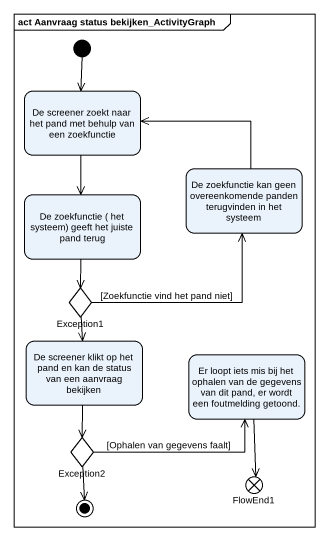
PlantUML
@startuml
mainframe act Aanvraag status bekijken_ActivityGraph
hide empty description
state "De screener zoekt naar het pand met behulp van een zoekfunctie" as De_screener_zoekt_naar_het
state "De zoekfunctie kan geen overeenkomende panden terugvinden in het systeem" as De_zoekfunctie_kan_geen
state "De zoekfunctie ( het systeem) geeft het juiste pand terug" as De_zoekfunctie_het_systeem
state Exception1 <<choice>>
state "De screener klikt op het pand en kan de status van een aanvraag bekijken" as De_screener_klikt_op_het
state "Er loopt iets mis bij het ophalen van de gegevens van dit pand, er wordt een foutmelding getoond." as Er_loopt_iets_mis_bij_het
state Exception2 <<choice>>
state FlowEnd1 <<end>>
[*] --> De_screener_zoekt_naar_het
De_screener_zoekt_naar_het --> De_zoekfunctie_het_systeem
De_zoekfunctie_kan_geen -left-> De_screener_zoekt_naar_het
De_zoekfunctie_het_systeem --> Exception1
Exception1 -up-> De_zoekfunctie_kan_geen : [Zoekfunctie vind het pand niet]
Exception1 --> De_screener_klikt_op_het
De_screener_klikt_op_het --> Exception2
Er_loopt_iets_mis_bij_het --> FlowEnd1
Exception2 -right-> Er_loopt_iets_mis_bij_het : [Ophalen van gegevens faalt]
Exception2 --> [*]
@enduml
